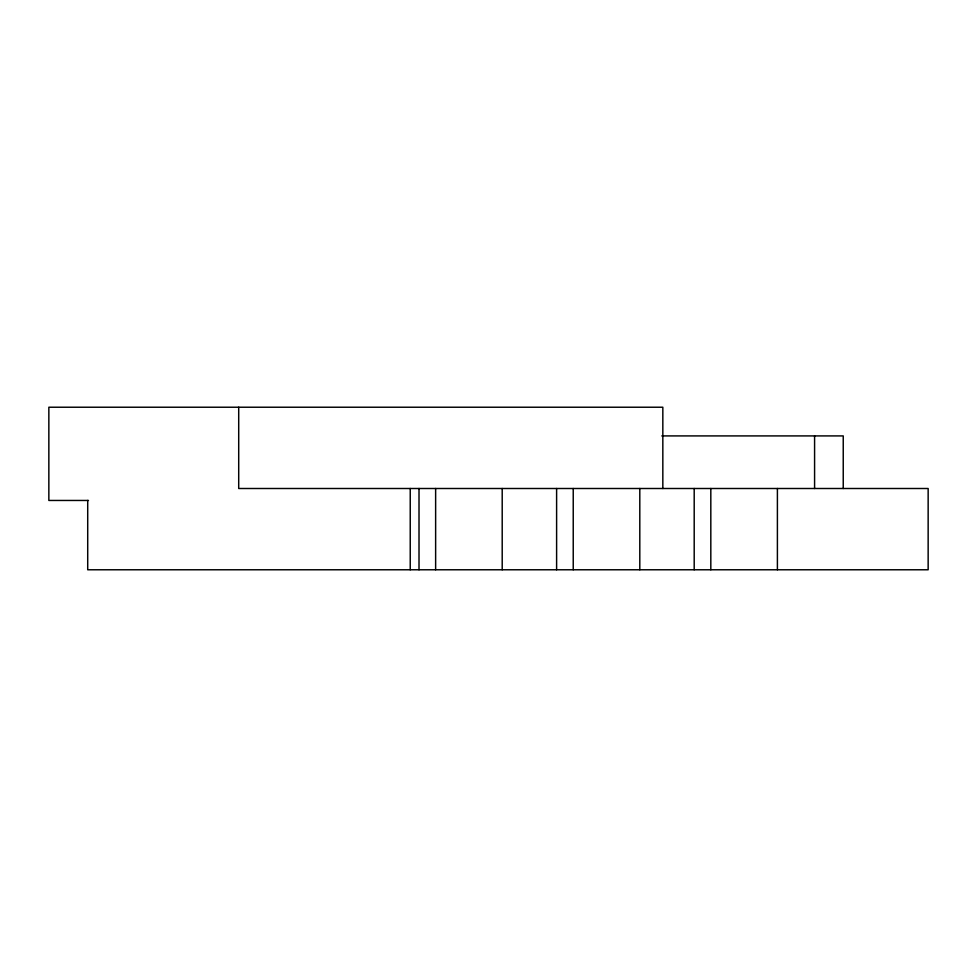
<?xml version="1.0" encoding="UTF-8"?>
<svg xmlns="http://www.w3.org/2000/svg" width="977" height="977" viewBox="0 0 977 977"><rect width="100%" height="100%" fill="white"/><g stroke="black" fill="none" stroke-linecap="round" stroke-linejoin="round"><path stroke-width="1.47" d="M661.832 435.913L843.236 435.913L843.236 488.5M88.467 500.456L48.85 500.456L48.85 407.226L662.833 407.226L662.833 488.5M814.586 435.913L814.586 488.5M777.399 488.5L777.399 569.774M710.816 488.5L710.816 569.774M694.195 488.5L694.195 569.774M639.801 488.5L639.801 569.774M573.23 488.5L573.23 569.774M556.609 488.5L556.609 569.774M502.202 488.5L502.202 569.774M435.632 488.5L435.632 569.774M419.011 488.5L419.011 569.774M410.23 488.5L410.23 569.774M238.706 407.226L238.706 488.5L928.15 488.5L928.15 569.774L87.71 569.774L87.71 500.456"/></g></svg>
